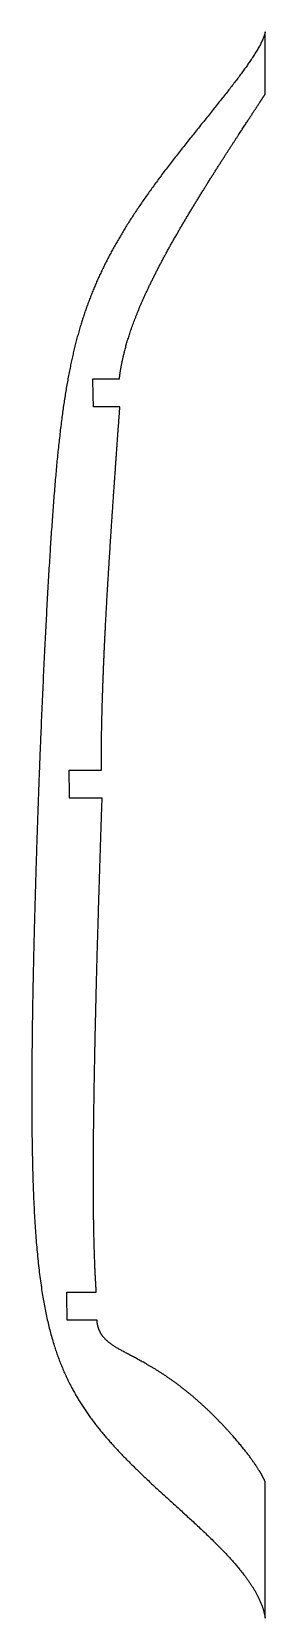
# Model space of a CAD drawing. Header units: millimetres. Extents: x -27 to -2, y -227 to -57.
import ezdxf

# ---------------------------------------------------------------- set-up
doc = ezdxf.new("R2010")
doc.units = ezdxf.units.MM
doc.layers.get('0').update_dxf_attribs({"linetype": 'CONTINUOUS'})

msp = doc.modelspace()

# ---------------------------------------------------------------- linework, layer by layer
for p, q in [((-1.5, -63.87), (-1.5, -57.18)), ((-19.96, -96.22), (-19.99, -94.44)), ((-19.99, -94.44), (-19.64, -94.44)), ((-19.64, -94.44), (-17.14, -94.44)), ((-19.94, -97.44), (-19.96, -96.22)), ((-17.09, -97.44), (-19.94, -97.44)), ((-22.54, -136.44), (-21.57, -136.44)), ((-21.57, -136.44), (-19.07, -136.44)), ((-18.99, -139.44), (-22.48, -139.44)), ((-22.79, -192.44), (-22.13, -192.44)), ((-22.13, -192.44), (-19.62, -192.44)), ((-19.54, -195.44), (-22.74, -195.44)), ((-1.5, -227.44), (-1.5, -212.78))]:
    msp.add_line(p, q)
for points in [[(-1.5, -57.18), (-1.57, -57.55), (-1.89, -58.43), (-2.87, -60.13), (-5.07, -63.09), (-8.73, -67.56), (-12.59, -72.39), (-16.04, -77.22), (-18.78, -81.95), (-20.79, -86.64), (-22.17, -91.44), (-23.11, -96.58), (-23.79, -102.23), (-24.31, -108.52), (-24.76, -115.5), (-25.17, -123.17), (-25.55, -131.47), (-25.89, -140.25), (-26.18, -149.34), (-26.42, -158.45), (-26.56, -167.32), (-26.57, -175.66), (-26.39, -183.26), (-25.91, -189.95), (-25.01, -195.7), (-23.51, -200.6), (-21.22, -204.9), (-18.06, -208.85), (-14.1, -212.71), (-9.71, -216.59), (-5.58, -220.44), (-3.09, -223.4), (-1.97, -225.48), (-1.6, -226.8), (-1.5, -227.44)], [(-1.5, -212.78), (-1.58, -212.61), (-1.76, -212.25), (-2.09, -211.66), (-2.64, -210.8), (-3.54, -209.59), (-4.64, -208.24), (-5.93, -206.8), (-7.4, -205.3), (-9.02, -203.81), (-10.75, -202.41), (-12.52, -201.17), (-14.28, -200.11), (-15.93, -199.24), (-17.4, -198.48), (-18.57, -197.71), (-19.19, -196.95), (-19.45, -196.26), (-19.53, -195.73), (-19.54, -195.44)]]:
    msp.add_open_spline(points, degree=5)
for points, degree, knots in [([(-17.14, -94.44), (-17.11, -94.1), (-17.01, -93.39), (-16.81, -92.29), (-16.43, -90.73), (-15.75, -88.64), (-14.86, -86.41), (-13.77, -84.06), (-12.52, -81.62), (-11.13, -79.13), (-9.67, -76.65), (-8.2, -74.25), (-6.77, -71.97), (-5.43, -69.88), (-4.21, -68.01), (-3.14, -66.37), (-2.41, -65.25), (-1.93, -64.52), (-1.64, -64.08), (-1.5, -63.87)], 5, [-0.9978198, -0.9978198, -0.9978198, -0.9978198, -0.9978198, -0.9978198, -0.9333333, -0.8666667, -0.8, -0.7333333, -0.6666667, -0.6, -0.5333333, -0.4666667, -0.4, -0.3333333, -0.2666667, -0.2, -0.1333333, -0.0666667, 0, 0, 0, 0, 0, 0]), ([(-19.07, -136.44), (-19.07, -135.99), (-19.08, -135.03), (-19.07, -133.5), (-19.04, -131.28), (-18.95, -128.19), (-18.82, -124.73), (-18.64, -120.93), (-18.41, -116.79), (-18.13, -112.35), (-17.82, -107.63), (-17.54, -103.67), (-17.32, -100.6), (-17.17, -98.5), (-17.09, -97.44)], 5, [-0.9975379, -0.9975379, -0.9975379, -0.9975379, -0.9975379, -0.9975379, -0.9, -0.8, -0.7, -0.6, -0.5, -0.4, -0.3, -0.2, -0.1, 0, 0, 0, 0, 0, 0]), ([(-22.48, -139.44), (-22.49, -138.94), (-22.5, -138.44), (-22.52, -137.44), (-22.53, -136.94), (-22.54, -136.44)], 3, [0, 0, 0, 0, 0.1500548, 0.1500548, 0.3001103, 0.3001103, 0.3001103, 0.3001103]), ([(-19.62, -192.44), (-19.65, -191.96), (-19.72, -190.91), (-19.8, -189.18), (-19.89, -186.53), (-19.94, -182.62), (-19.94, -178.07), (-19.89, -172.9), (-19.79, -167.15), (-19.65, -160.88), (-19.47, -154.16), (-19.29, -148.46), (-19.15, -144.02), (-19.05, -140.98), (-18.99, -139.44)], 5, [-0.9976898, -0.9976898, -0.9976898, -0.9976898, -0.9976898, -0.9976898, -0.9, -0.8, -0.7, -0.6, -0.5, -0.4, -0.3, -0.2, -0.1, 0, 0, 0, 0, 0, 0]), ([(-22.74, -195.44), (-22.75, -194.94), (-22.76, -194.44), (-22.77, -193.44), (-22.78, -192.94), (-22.79, -192.44)], 3, [0, 0, 0, 0, 0.1500469, 0.1500469, 0.3000946, 0.3000946, 0.3000946, 0.3000946])]:
    msp.add_open_spline(points, degree=degree, knots=knots)

doc.saveas('drawing.dxf')
